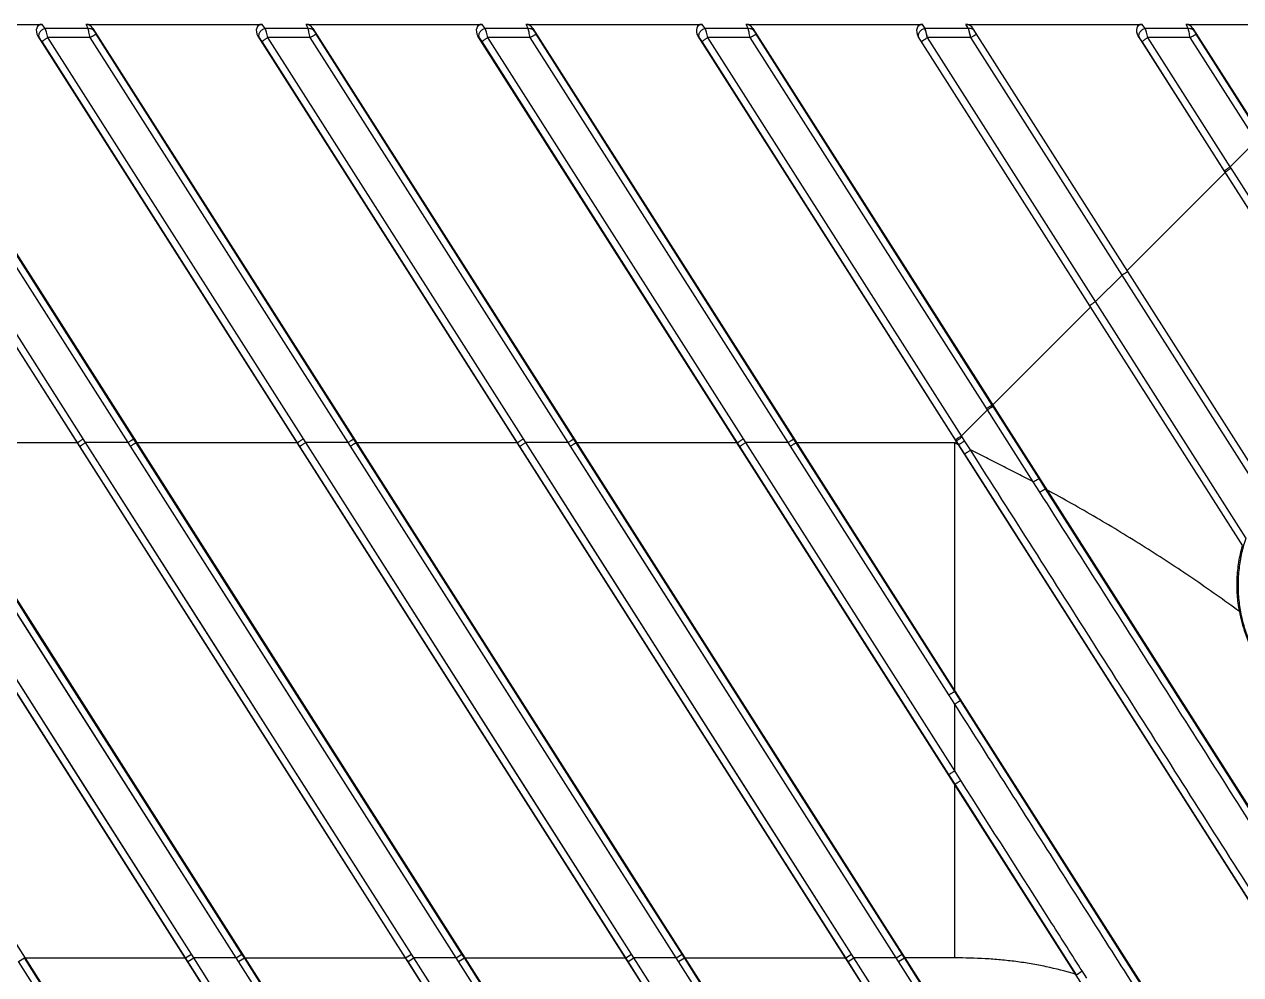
# Model space of a CAD drawing. Header units: millimetres. Extents: x 1409 to 26878, y 589 to 5187.
# Drawn here: x 17710.6 to 17763.7, y 2883.1 to 2924.6 of the extents above; entities that cross this region are included whole.
import ezdxf

# ---------------------------------------------------------------- set-up
doc = ezdxf.new("R2010")
doc.units = ezdxf.units.MM

# ---------------------------------------------------------------- blocks, each defined once
blk = doc.blocks.new('1111')
at = {"color": 7, "linetype": 'Continuous'}
for p, q in [((16482.622, 7050.956), (16602.197, 6863.262)), ((16492.226, 7050.956), (16602.197, 6878.337)), ((16501.54, 7051.134), (16509.215, 7051.134)), ((16501.831, 7050.956), (16602.197, 6893.412)), ((16513.223, 7033.034), (16501.967, 7050.703)), ((16509.355, 7050.959), (16509.215, 7051.134)), ((16511.226, 7050.959), (16509.355, 7050.959)), ((16511.144, 7051.134), (16518.819, 7051.134)), ((16511.226, 7050.959), (16511.144, 7051.134)), ((16511.478, 7050.864), (16511.435, 7050.956)), ((16511.435, 7050.956), (16602.197, 6908.488)), ((16522.827, 7033.034), (16511.571, 7050.703)), ((16518.959, 7050.959), (16518.819, 7051.134)), ((16520.83, 7050.959), (16518.959, 7050.959)), ((16520.748, 7051.134), (16528.423, 7051.134)), ((16520.83, 7050.959), (16520.748, 7051.134)), ((16521.039, 7050.956), (16602.197, 6923.563)), ((16521.082, 7050.864), (16521.039, 7050.956)), ((16532.432, 7033.034), (16521.175, 7050.703)), ((16528.563, 7050.959), (16528.423, 7051.134)), ((16530.434, 7050.959), (16528.563, 7050.959)), ((16530.352, 7051.134), (16538.027, 7051.134)), ((16530.434, 7050.959), (16530.352, 7051.134)), ((16530.643, 7050.956), (16602.197, 6938.638)), ((16530.686, 7050.864), (16530.643, 7050.956)), ((16542.036, 7033.034), (16530.779, 7050.703)), ((16538.167, 7050.959), (16538.027, 7051.134)), ((16540.038, 7050.959), (16538.167, 7050.959)), ((16539.956, 7051.134), (16547.648, 7051.134)), ((16540.038, 7050.959), (16539.956, 7051.134)), ((16540.29, 7050.864), (16540.247, 7050.956)), ((16540.247, 7050.956), (16602.197, 6953.714)), ((16550.696, 7034.516), (16540.383, 7050.703)), ((16547.759, 7050.959), (16547.648, 7051.134)), ((16549.656, 7050.959), (16547.759, 7050.959)), ((16547.862, 7050.557), (16547.759, 7050.959)), ((16547.772, 7050.91), (16547.759, 7050.959)), ((16547.787, 7050.851), (16547.772, 7050.91)), ((16547.822, 7050.715), (16547.804, 7050.785)), ((16547.841, 7050.638), (16547.822, 7050.715)), ((16549.545, 7051.134), (16557.235, 7051.134)), ((16549.656, 7050.959), (16549.545, 7051.134)), ((16549.759, 7050.557), (16549.656, 7050.959)), ((16549.669, 7050.908), (16549.656, 7050.959)), ((16549.685, 7050.847), (16549.669, 7050.908)), ((16549.72, 7050.711), (16549.702, 7050.781)), ((16549.738, 7050.637), (16549.72, 7050.711)), ((16562.793, 7030.64), (16549.862, 7050.939)), ((16557.375, 7050.959), (16557.235, 7051.134)), ((16559.247, 7050.959), (16557.375, 7050.959)), ((16559.164, 7051.134), (16566.856, 7051.134)), ((16559.247, 7050.959), (16559.164, 7051.134)), ((16559.455, 7050.956), (16571.703, 7031.73)), ((16559.498, 7050.864), (16559.455, 7050.956)), ((16562.429, 7046.249), (16559.591, 7050.703)), ((16489.829, 7050.624), (16601.677, 6875.058)), ((16499.433, 7050.624), (16601.677, 6890.134)), ((16510.765, 7032.873), (16499.61, 7050.382)), ((16511.017, 7033.047), (16499.863, 7050.557)), ((16512.972, 7032.888), (16501.716, 7050.557)), ((16509.102, 7050.543), (16509.037, 7050.624)), ((16509.037, 7050.624), (16601.677, 6905.209)), ((16520.369, 7032.873), (16509.214, 7050.382)), ((16511.32, 7050.557), (16509.467, 7050.557)), ((16520.621, 7033.047), (16509.467, 7050.557)), ((16522.576, 7032.888), (16511.32, 7050.557)), ((16518.706, 7050.543), (16518.641, 7050.624)), ((16518.641, 7050.624), (16601.677, 6920.285)), ((16529.973, 7032.873), (16518.818, 7050.382)), ((16520.924, 7050.557), (16519.071, 7050.557)), ((16530.225, 7033.047), (16519.071, 7050.557)), ((16532.18, 7032.888), (16520.924, 7050.557)), ((16528.311, 7050.543), (16528.245, 7050.624)), ((16561.534, 6998.372), (16528.245, 7050.624)), ((16539.577, 7032.873), (16528.422, 7050.382)), ((16530.528, 7050.557), (16528.675, 7050.557)), ((16539.829, 7033.047), (16528.675, 7050.557)), ((16541.784, 7032.888), (16530.528, 7050.557)), ((16537.915, 7050.543), (16537.849, 7050.624)), ((16537.849, 7050.624), (16601.677, 6950.435)), ((16549.095, 7033.007), (16538.026, 7050.382)), ((16540.132, 7050.557), (16538.279, 7050.557)), ((16549.348, 7033.182), (16538.279, 7050.557)), ((16550.48, 7034.314), (16540.132, 7050.557)), ((16561.631, 7028.37), (16547.465, 7050.606)), ((16547.862, 7050.557), (16547.841, 7050.638)), ((16549.759, 7050.557), (16547.862, 7050.557)), ((16555.202, 7039.036), (16547.862, 7050.557)), ((16549.759, 7050.557), (16549.738, 7050.637)), ((16556.36, 7040.194), (16549.759, 7050.557)), ((16557.123, 7050.543), (16557.058, 7050.624)), ((16557.058, 7050.624), (16568.256, 7033.046)), ((16560.864, 7044.684), (16557.235, 7050.382)), ((16559.34, 7050.557), (16557.487, 7050.557)), ((16561.081, 7044.915), (16557.487, 7050.557)), ((16562.213, 7046.047), (16559.34, 7050.557)), ((16562.213, 7046.047), (16561.081, 7044.915)), ((16561.117, 7044.859), (16561.081, 7044.915)), ((16568.703, 7032.953), (16561.117, 7044.859)), ((16560.855, 7044.664), (16556.582, 7040.391)), ((16560.855, 7044.664), (16560.864, 7044.684)), ((16568.292, 7033.024), (16560.864, 7044.684)), ((16556.36, 7040.194), (16555.202, 7039.036)), ((16562.62, 7030.37), (16556.36, 7040.194)), ((16561.77, 7028.727), (16555.202, 7039.036)), ((16554.988, 7038.797), (16550.715, 7034.524)), ((16550.48, 7034.314), (16549.348, 7033.182)), ((16552.487, 7031.163), (16550.48, 7034.314)), ((16550.715, 7034.524), (16550.696, 7034.516)), ((16550.731, 7034.46), (16550.696, 7034.516)), ((16552.737, 7031.311), (16550.731, 7034.46)), ((16549.384, 7033.126), (16549.348, 7033.182)), ((16515.484, 7010.391), (16501.262, 7032.713)), ((16515.736, 7010.551), (16501.515, 7032.888)), ((16517.691, 7010.391), (16503.47, 7032.728)), ((16508.668, 7024.562), (16503.47, 7032.728)), ((16517.943, 7010.551), (16503.721, 7032.874)), ((16508.92, 7024.714), (16503.721, 7032.874)), ((16510.748, 7032.863), (16503.753, 7032.863)), ((16510.748, 7032.863), (16510.765, 7032.873)), ((16510.866, 7032.713), (16510.765, 7032.873)), ((16525.088, 7010.391), (16510.866, 7032.713)), ((16516.039, 7024.593), (16510.866, 7032.713)), ((16511.119, 7032.888), (16511.017, 7033.047)), ((16512.972, 7032.888), (16511.119, 7032.888)), ((16525.34, 7010.551), (16511.119, 7032.888)), ((16516.292, 7024.763), (16511.119, 7032.888)), ((16513.074, 7032.728), (16512.972, 7032.888)), ((16527.295, 7010.391), (16513.074, 7032.728)), ((16518.272, 7024.562), (16513.074, 7032.728)), ((16513.325, 7032.874), (16513.223, 7033.034)), ((16513.357, 7032.863), (16513.325, 7032.874)), ((16527.547, 7010.551), (16513.325, 7032.874)), ((16518.524, 7024.714), (16513.325, 7032.874)), ((16520.353, 7032.863), (16513.357, 7032.863)), ((16520.353, 7032.863), (16520.369, 7032.873)), ((16520.471, 7032.713), (16520.369, 7032.873)), ((16534.692, 7010.391), (16520.471, 7032.713)), ((16523.188, 7028.448), (16520.471, 7032.713)), ((16520.723, 7032.888), (16520.621, 7033.047)), ((16522.576, 7032.888), (16520.723, 7032.888)), ((16534.944, 7010.551), (16520.723, 7032.888)), ((16525.896, 7024.763), (16520.723, 7032.888)), ((16522.678, 7032.728), (16522.576, 7032.888)), ((16536.899, 7010.391), (16522.678, 7032.728)), ((16527.877, 7024.562), (16522.678, 7032.728)), ((16522.929, 7032.874), (16522.827, 7033.034)), ((16522.961, 7032.863), (16522.929, 7032.874)), ((16537.152, 7010.551), (16522.929, 7032.874)), ((16525.66, 7028.589), (16522.929, 7032.874)), ((16529.957, 7032.863), (16522.961, 7032.863)), ((16529.957, 7032.863), (16529.973, 7032.873)), ((16530.075, 7032.713), (16529.973, 7032.873)), ((16544.296, 7010.391), (16530.075, 7032.713)), ((16532.792, 7028.448), (16530.075, 7032.713)), ((16530.327, 7032.888), (16530.225, 7033.047)), ((16532.18, 7032.888), (16530.327, 7032.888)), ((16544.548, 7010.551), (16530.327, 7032.888)), ((16533.044, 7028.62), (16530.327, 7032.888)), ((16532.282, 7032.728), (16532.18, 7032.888)), ((16546.504, 7010.391), (16532.282, 7032.728)), ((16535.012, 7028.439), (16532.282, 7032.728)), ((16532.533, 7032.874), (16532.432, 7033.034)), ((16532.565, 7032.863), (16532.533, 7032.874)), ((16546.756, 7010.551), (16532.533, 7032.874)), ((16535.264, 7028.589), (16532.533, 7032.874)), ((16539.561, 7032.863), (16532.565, 7032.863)), ((16539.561, 7032.863), (16539.577, 7032.873)), ((16539.679, 7032.713), (16539.577, 7032.873)), ((16548.801, 7018.394), (16539.679, 7032.713)), ((16545.517, 7023.55), (16539.679, 7032.713)), ((16539.931, 7032.888), (16539.829, 7033.047)), ((16541.784, 7032.888), (16539.931, 7032.888)), ((16549.054, 7018.56), (16539.931, 7032.888)), ((16541.886, 7032.728), (16541.784, 7032.888)), ((16548.802, 7021.865), (16541.886, 7032.728)), ((16542.137, 7032.874), (16542.036, 7033.034)), ((16542.169, 7032.863), (16542.137, 7032.874)), ((16549.054, 7022.019), (16542.137, 7032.874)), ((16549.054, 7032.863), (16542.169, 7032.863)), ((16549.122, 7032.931), (16549.054, 7032.863)), ((16549.054, 7022.056), (16549.054, 7032.863)), ((16549.131, 7032.951), (16549.095, 7033.007)), ((16549.122, 7032.931), (16549.131, 7032.951)), ((16549.236, 7032.787), (16549.131, 7032.951)), ((16549.213, 7032.787), (16549.236, 7032.787)), ((16549.494, 7032.382), (16549.236, 7032.787)), ((16549.488, 7032.962), (16549.384, 7033.126)), ((16549.746, 7032.557), (16549.488, 7032.962)), ((16551.164, 7029.76), (16549.494, 7032.382)), ((16571.457, 6997.906), (16549.494, 7032.382)), ((16552.774, 7030.713), (16552.487, 7031.163)), ((16553.024, 7030.861), (16552.737, 7031.311)), ((16553.072, 7030.825), (16553.024, 7030.861)), ((16555.636, 7026.761), (16553.024, 7030.861)), ((16573.917, 6998.067), (16553.024, 7030.861)), ((16554.649, 7024.289), (16551.164, 7029.76)), ((16527.931, 7021.004), (16523.188, 7028.448)), ((16530.424, 7021.111), (16525.66, 7028.589)), ((16537.535, 7021.004), (16532.792, 7028.448)), ((16535.5, 7024.763), (16533.044, 7028.62)), ((16539.776, 7020.957), (16535.012, 7028.439)), ((16540.028, 7021.111), (16535.264, 7028.589)), ((16555.867, 7026.398), (16555.636, 7026.761)), ((16556.549, 7025.329), (16555.867, 7026.398)), ((16556.8, 7024.934), (16556.549, 7025.329)), ((16511.186, 7017.698), (16506.688, 7024.763)), ((16513.427, 7017.64), (16508.92, 7024.714)), ((16520.79, 7017.698), (16516.292, 7024.763)), ((16523.031, 7017.64), (16518.524, 7024.714)), ((16530.394, 7017.698), (16525.896, 7024.763)), ((16539.998, 7017.698), (16535.5, 7024.763)), ((16557.351, 7024.07), (16556.8, 7024.934)), ((16510.934, 7017.533), (16506.435, 7024.593)), ((16513.175, 7017.484), (16508.668, 7024.562)), ((16520.538, 7017.533), (16516.039, 7024.593)), ((16522.779, 7017.484), (16518.272, 7024.562)), ((16532.383, 7017.484), (16527.877, 7024.562)), ((16558.571, 7018.133), (16554.649, 7024.289)), ((16557.644, 7023.61), (16557.351, 7024.07)), ((16557.96, 7023.113), (16557.644, 7023.61)), ((16548.801, 7018.394), (16545.517, 7023.55)), ((16558.309, 7022.566), (16557.96, 7023.113)), ((16558.691, 7021.966), (16558.309, 7022.566)), ((16549.054, 7022.056), (16549.054, 7022.019)), ((16549.305, 7021.624), (16549.054, 7022.019)), ((16549.054, 7021.47), (16548.802, 7021.865)), ((16557.927, 7008.092), (16549.305, 7021.624)), ((16549.789, 7020.864), (16549.305, 7021.624)), ((16559.578, 7020.574), (16558.691, 7021.966)), ((16532.367, 7014.04), (16527.931, 7021.004)), ((16534.847, 7014.168), (16530.424, 7021.111)), ((16539.746, 7017.533), (16537.535, 7021.004)), ((16541.987, 7017.484), (16539.776, 7020.957)), ((16542.239, 7017.64), (16540.028, 7021.111)), ((16549.054, 7018.56), (16549.054, 7021.47)), ((16551.572, 7018.066), (16549.789, 7020.864)), ((16560.666, 7018.867), (16559.578, 7020.574)), ((16561.312, 7017.853), (16560.666, 7018.867)), ((16549.071, 7017.97), (16548.801, 7018.394)), ((16549.324, 7018.136), (16549.054, 7018.56)), ((16549.054, 7010.391), (16549.054, 7017.962)), ((16554.367, 7009.658), (16549.071, 7017.97)), ((16550.046, 7016.44), (16549.071, 7017.97)), ((16552.447, 7016.692), (16551.572, 7018.066)), ((16559.752, 7016.281), (16558.571, 7018.133)), ((16562.028, 7016.728), (16561.312, 7017.853)), ((16515.484, 7010.391), (16510.934, 7017.533)), ((16515.736, 7010.551), (16511.186, 7017.698)), ((16517.691, 7010.391), (16513.175, 7017.484)), ((16517.943, 7010.551), (16513.427, 7017.64)), ((16525.088, 7010.391), (16520.538, 7017.533)), ((16525.34, 7010.551), (16520.79, 7017.698)), ((16527.295, 7010.391), (16522.779, 7017.484)), ((16527.547, 7010.551), (16523.031, 7017.64)), ((16534.944, 7010.551), (16530.394, 7017.698)), ((16536.899, 7010.391), (16532.383, 7017.484)), ((16544.296, 7010.391), (16539.746, 7017.533)), ((16544.548, 7010.551), (16539.998, 7017.698)), ((16546.504, 7010.391), (16541.987, 7017.484)), ((16546.756, 7010.551), (16542.239, 7017.64)), ((16550.44, 7015.822), (16550.046, 7016.44)), ((16553.633, 7014.831), (16552.447, 7016.692)), ((16560.476, 7015.143), (16559.752, 7016.281)), ((16551.179, 7014.662), (16550.44, 7015.822)), ((16560.83, 7014.588), (16560.476, 7015.143)), ((16551.548, 7014.083), (16551.179, 7014.662)), ((16554.414, 7013.604), (16553.633, 7014.831)), ((16561.175, 7014.046), (16560.83, 7014.588)), ((16537.152, 7010.551), (16534.847, 7014.168)), ((16552.296, 7012.909), (16551.548, 7014.083)), ((16561.517, 7013.51), (16561.175, 7014.046)), ((16534.692, 7010.391), (16532.367, 7014.04)), ((16556.391, 7010.503), (16554.414, 7013.604)), ((16561.867, 7012.96), (16561.517, 7013.51)), ((16552.625, 7012.393), (16552.296, 7012.909)), ((16552.912, 7011.942), (16552.625, 7012.393)), ((16553.394, 7011.185), (16552.912, 7011.942)), ((16553.784, 7010.574), (16553.394, 7011.185)), ((16508.19, 7010.23), (16508.442, 7010.391)), ((16508.442, 7010.391), (16515.484, 7010.391)), ((16561.538, 6927.046), (16508.442, 7010.391)), ((16515.484, 7010.391), (16515.736, 7010.551)), ((16515.586, 7010.23), (16515.484, 7010.391)), ((16515.586, 7010.23), (16515.838, 7010.391)), ((16515.838, 7010.391), (16515.736, 7010.551)), ((16517.691, 7010.391), (16515.838, 7010.391)), ((16561.538, 6938.657), (16515.838, 7010.391)), ((16517.691, 7010.391), (16517.943, 7010.551)), ((16517.794, 7010.23), (16517.691, 7010.391)), ((16517.794, 7010.23), (16518.046, 7010.391)), ((16518.046, 7010.391), (16517.943, 7010.551)), ((16518.046, 7010.391), (16525.088, 7010.391)), ((16561.538, 6942.121), (16518.046, 7010.391)), ((16525.088, 7010.391), (16525.34, 7010.551)), ((16525.19, 7010.23), (16525.088, 7010.391)), ((16525.19, 7010.23), (16525.443, 7010.391)), ((16525.443, 7010.391), (16525.34, 7010.551)), ((16527.295, 7010.391), (16525.443, 7010.391)), ((16561.538, 6953.732), (16525.443, 7010.391)), ((16527.295, 7010.391), (16527.547, 7010.551)), ((16527.398, 7010.23), (16527.295, 7010.391)), ((16527.398, 7010.23), (16527.65, 7010.391)), ((16527.65, 7010.391), (16527.547, 7010.551)), ((16527.65, 7010.391), (16534.692, 7010.391)), ((16561.538, 6957.197), (16527.65, 7010.391)), ((16534.692, 7010.391), (16534.944, 7010.551)), ((16534.795, 7010.23), (16534.692, 7010.391)), ((16534.795, 7010.23), (16535.047, 7010.391)), ((16535.047, 7010.391), (16534.944, 7010.551)), ((16536.899, 7010.391), (16535.047, 7010.391)), ((16561.538, 6968.807), (16535.047, 7010.391)), ((16536.899, 7010.391), (16537.152, 7010.551)), ((16537.002, 7010.23), (16536.899, 7010.391)), ((16537.002, 7010.23), (16537.254, 7010.391)), ((16537.254, 7010.391), (16537.152, 7010.551)), ((16537.254, 7010.391), (16544.296, 7010.391)), ((16561.538, 6972.272), (16537.254, 7010.391)), ((16544.296, 7010.391), (16544.548, 7010.551)), ((16544.399, 7010.23), (16544.296, 7010.391)), ((16544.399, 7010.23), (16544.651, 7010.391)), ((16544.651, 7010.391), (16544.548, 7010.551)), ((16546.504, 7010.391), (16544.651, 7010.391)), ((16561.538, 6983.883), (16544.651, 7010.391)), ((16546.504, 7010.391), (16546.756, 7010.551)), ((16546.606, 7010.23), (16546.504, 7010.391)), ((16546.606, 7010.23), (16546.858, 7010.391)), ((16546.858, 7010.391), (16546.756, 7010.551)), ((16549.054, 7010.391), (16546.858, 7010.391)), ((16561.538, 6987.347), (16546.858, 7010.391)), ((16554.24, 7009.858), (16553.784, 7010.574)), ((16556.752, 7009.935), (16556.391, 7010.503)), ((16561.286, 6926.885), (16508.19, 7010.23)), ((16561.286, 6938.496), (16515.586, 7010.23)), ((16561.286, 6941.961), (16517.794, 7010.23)), ((16561.286, 6953.571), (16525.19, 7010.23)), ((16561.286, 6957.036), (16527.398, 7010.23)), ((16561.286, 6968.647), (16534.795, 7010.23)), ((16561.286, 6972.112), (16537.002, 7010.23)), ((16561.286, 6983.722), (16544.399, 7010.23)), ((16561.286, 6987.187), (16546.606, 7010.23)), ((16554.367, 7009.658), (16554.24, 7009.858)), ((16554.367, 7009.658), (16554.619, 7009.819)), ((16554.82, 7009.504), (16554.619, 7009.819)), ((16557.041, 7009.482), (16556.752, 7009.935)), ((16554.338, 7009.668), (16554.367, 7009.658))]:
    blk.add_line(p, q, dxfattribs=at)
blk.add_arc((16520.435, 6972.076), 67.187, 64.63891, 64.78891, dxfattribs=at)
for centre, major_axis, ratio, start_param, end_param in [((16509.299, 7050.773), (-0.234, 0.314), 0.765335, -0.518828, 1.474543), ((16511.193, 7050.773), (-0.149, 0.341), 0.805684, -1.379657, -0.33903), ((16518.903, 7050.773), (-0.234, 0.314), 0.765335, -0.518828, 1.474543), ((16520.797, 7050.773), (-0.149, 0.341), 0.805684, -1.379657, -0.33903), ((16528.507, 7050.773), (-0.234, 0.314), 0.765335, -0.518828, 1.474543), ((16530.401, 7050.773), (-0.149, 0.341), 0.805684, -1.379657, -0.33903), ((16538.111, 7050.773), (-0.234, 0.314), 0.765335, -0.518828, 1.474543), ((16540.005, 7050.773), (-0.149, 0.341), 0.805684, -1.379657, -0.33903), ((16547.715, 7050.773), (-0.194, 0.328), 0.787311, -0.43637, 1.612024), ((16549.612, 7050.773), (-0.194, 0.328), 0.787311, -1.529569, -0.43637), ((16557.319, 7050.773), (-0.234, 0.314), 0.765335, -0.518828, 1.474543), ((16559.214, 7050.773), (-0.149, 0.341), 0.805684, -1.379657, -0.33903)]:
    blk.add_ellipse(centre, major_axis=major_axis, ratio=ratio, start_param=start_param, end_param=end_param, dxfattribs=at)
for points, knots in [([(16509.102, 7050.543), (16509.093, 7050.561), (16509.079, 7050.6), (16509.076, 7050.664), (16509.09, 7050.73), (16509.121, 7050.794), (16509.165, 7050.852), (16509.221, 7050.901), (16509.285, 7050.939), (16509.332, 7050.954), (16509.355, 7050.959)], [0, 0, 0, 0, 0.108446, 0.222206, 0.342834, 0.470077, 0.602232, 0.736634, 0.870191, 1, 1, 1, 1]), ([(16509.467, 7050.557), (16509.457, 7050.596), (16509.437, 7050.673), (16509.407, 7050.782), (16509.38, 7050.877), (16509.363, 7050.934), (16509.355, 7050.959)], [0, 0, 0, 0, 0.294855, 0.570015, 0.8099, 1, 1, 1, 1]), ([(16511.226, 7050.959), (16511.251, 7050.962), (16511.3, 7050.963), (16511.371, 7050.947), (16511.432, 7050.914), (16511.465, 7050.882), (16511.478, 7050.864)], [0, 0, 0, 0, 0.266688, 0.522215, 0.765823, 1, 1, 1, 1]), ([(16511.32, 7050.557), (16511.31, 7050.596), (16511.29, 7050.673), (16511.264, 7050.781), (16511.246, 7050.864), (16511.233, 7050.922), (16511.228, 7050.948), (16511.226, 7050.959)], [0, 0, 0, 0, 0.296022, 0.572054, 0.811812, 0.913254, 1, 1, 1, 1]), ([(16511.32, 7050.557), (16511.335, 7050.566), (16511.365, 7050.585), (16511.409, 7050.612), (16511.45, 7050.637), (16511.481, 7050.656), (16511.504, 7050.669), (16511.519, 7050.677), (16511.532, 7050.685), (16511.544, 7050.691), (16511.553, 7050.696), (16511.561, 7050.699), (16511.566, 7050.702), (16511.569, 7050.703), (16511.571, 7050.703), (16511.571, 7050.703)], [0, 0, 0, 0, 0.185904, 0.364799, 0.530709, 0.67822, 0.743524, 0.802455, 0.854544, 0.899355, 0.936537, 0.96581, 0.98697, 0.994492, 1, 1, 1, 1]), ([(16511.571, 7050.703), (16511.561, 7050.718), (16511.543, 7050.748), (16511.517, 7050.791), (16511.498, 7050.824), (16511.485, 7050.848), (16511.48, 7050.859), (16511.478, 7050.864)], [0, 0, 0, 0, 0.288365, 0.562002, 0.805684, 0.910388, 1, 1, 1, 1]), ([(16518.706, 7050.543), (16518.697, 7050.561), (16518.683, 7050.6), (16518.68, 7050.664), (16518.694, 7050.73), (16518.725, 7050.794), (16518.769, 7050.852), (16518.825, 7050.901), (16518.889, 7050.939), (16518.936, 7050.954), (16518.959, 7050.959)], [0, 0, 0, 0, 0.108446, 0.222206, 0.342834, 0.470077, 0.602232, 0.736634, 0.870191, 1, 1, 1, 1]), ([(16519.071, 7050.557), (16519.061, 7050.596), (16519.041, 7050.673), (16519.011, 7050.782), (16518.985, 7050.877), (16518.967, 7050.934), (16518.959, 7050.959)], [0, 0, 0, 0, 0.294855, 0.570015, 0.8099, 1, 1, 1, 1]), ([(16520.83, 7050.959), (16520.855, 7050.962), (16520.904, 7050.963), (16520.975, 7050.947), (16521.037, 7050.914), (16521.069, 7050.882), (16521.082, 7050.864)], [0, 0, 0, 0, 0.266688, 0.522215, 0.765823, 1, 1, 1, 1]), ([(16520.924, 7050.557), (16520.914, 7050.596), (16520.895, 7050.673), (16520.868, 7050.781), (16520.85, 7050.864), (16520.837, 7050.922), (16520.832, 7050.948), (16520.83, 7050.959)], [0, 0, 0, 0, 0.296022, 0.572054, 0.811812, 0.913254, 1, 1, 1, 1]), ([(16520.924, 7050.557), (16520.939, 7050.566), (16520.969, 7050.585), (16521.013, 7050.612), (16521.054, 7050.637), (16521.085, 7050.656), (16521.108, 7050.669), (16521.123, 7050.677), (16521.136, 7050.685), (16521.148, 7050.691), (16521.157, 7050.696), (16521.165, 7050.699), (16521.17, 7050.702), (16521.173, 7050.703), (16521.175, 7050.703), (16521.175, 7050.703)], [0, 0, 0, 0, 0.185904, 0.364799, 0.530709, 0.67822, 0.743524, 0.802455, 0.854544, 0.899355, 0.936537, 0.96581, 0.98697, 0.994492, 1, 1, 1, 1]), ([(16521.175, 7050.703), (16521.166, 7050.718), (16521.147, 7050.748), (16521.121, 7050.791), (16521.102, 7050.824), (16521.089, 7050.848), (16521.084, 7050.859), (16521.082, 7050.864)], [0, 0, 0, 0, 0.288365, 0.562002, 0.805684, 0.910388, 1, 1, 1, 1]), ([(16528.311, 7050.543), (16528.301, 7050.561), (16528.287, 7050.6), (16528.284, 7050.664), (16528.299, 7050.73), (16528.329, 7050.794), (16528.373, 7050.852), (16528.429, 7050.901), (16528.493, 7050.939), (16528.54, 7050.954), (16528.563, 7050.959)], [0, 0, 0, 0, 0.108446, 0.222206, 0.342834, 0.470077, 0.602232, 0.736634, 0.870191, 1, 1, 1, 1]), ([(16528.675, 7050.557), (16528.665, 7050.596), (16528.645, 7050.673), (16528.615, 7050.782), (16528.589, 7050.877), (16528.571, 7050.934), (16528.563, 7050.959)], [0, 0, 0, 0, 0.294855, 0.570015, 0.8099, 1, 1, 1, 1]), ([(16530.434, 7050.959), (16530.459, 7050.962), (16530.509, 7050.963), (16530.579, 7050.947), (16530.641, 7050.914), (16530.673, 7050.882), (16530.686, 7050.864)], [0, 0, 0, 0, 0.266688, 0.522215, 0.765823, 1, 1, 1, 1]), ([(16530.528, 7050.557), (16530.518, 7050.596), (16530.499, 7050.673), (16530.473, 7050.781), (16530.454, 7050.864), (16530.442, 7050.922), (16530.437, 7050.948), (16530.434, 7050.959)], [0, 0, 0, 0, 0.296022, 0.572054, 0.811812, 0.913254, 1, 1, 1, 1]), ([(16530.528, 7050.557), (16530.543, 7050.566), (16530.573, 7050.585), (16530.617, 7050.612), (16530.658, 7050.637), (16530.689, 7050.656), (16530.712, 7050.669), (16530.727, 7050.677), (16530.74, 7050.685), (16530.752, 7050.691), (16530.761, 7050.696), (16530.769, 7050.699), (16530.774, 7050.702), (16530.777, 7050.703), (16530.779, 7050.703), (16530.779, 7050.703)], [0, 0, 0, 0, 0.185904, 0.364799, 0.530709, 0.67822, 0.743524, 0.802455, 0.854544, 0.899355, 0.936537, 0.96581, 0.98697, 0.994492, 1, 1, 1, 1]), ([(16530.779, 7050.703), (16530.77, 7050.718), (16530.751, 7050.748), (16530.725, 7050.791), (16530.706, 7050.824), (16530.694, 7050.848), (16530.688, 7050.859), (16530.686, 7050.864)], [0, 0, 0, 0, 0.288365, 0.562002, 0.805684, 0.910388, 1, 1, 1, 1]), ([(16537.915, 7050.543), (16537.905, 7050.561), (16537.891, 7050.6), (16537.888, 7050.664), (16537.903, 7050.73), (16537.933, 7050.794), (16537.977, 7050.852), (16538.033, 7050.901), (16538.097, 7050.939), (16538.144, 7050.954), (16538.167, 7050.959)], [0, 0, 0, 0, 0.108446, 0.222206, 0.342834, 0.470077, 0.602232, 0.736634, 0.870191, 1, 1, 1, 1]), ([(16538.279, 7050.557), (16538.269, 7050.596), (16538.249, 7050.673), (16538.219, 7050.782), (16538.193, 7050.877), (16538.175, 7050.934), (16538.167, 7050.959)], [0, 0, 0, 0, 0.294855, 0.570015, 0.8099, 1, 1, 1, 1]), ([(16540.038, 7050.959), (16540.063, 7050.962), (16540.113, 7050.963), (16540.183, 7050.947), (16540.245, 7050.914), (16540.277, 7050.882), (16540.29, 7050.864)], [0, 0, 0, 0, 0.266688, 0.522215, 0.765823, 1, 1, 1, 1]), ([(16540.132, 7050.557), (16540.122, 7050.596), (16540.103, 7050.673), (16540.077, 7050.781), (16540.058, 7050.864), (16540.046, 7050.922), (16540.041, 7050.948), (16540.038, 7050.959)], [0, 0, 0, 0, 0.296022, 0.572054, 0.811812, 0.913254, 1, 1, 1, 1]), ([(16540.132, 7050.557), (16540.147, 7050.566), (16540.177, 7050.585), (16540.221, 7050.612), (16540.262, 7050.637), (16540.293, 7050.656), (16540.316, 7050.669), (16540.331, 7050.677), (16540.344, 7050.685), (16540.356, 7050.691), (16540.366, 7050.696), (16540.373, 7050.699), (16540.378, 7050.702), (16540.382, 7050.703), (16540.383, 7050.703), (16540.383, 7050.703)], [0, 0, 0, 0, 0.185904, 0.364799, 0.530709, 0.67822, 0.743524, 0.802455, 0.854544, 0.899355, 0.936537, 0.96581, 0.98697, 0.994492, 1, 1, 1, 1]), ([(16540.383, 7050.703), (16540.374, 7050.718), (16540.355, 7050.748), (16540.329, 7050.791), (16540.31, 7050.824), (16540.298, 7050.848), (16540.292, 7050.859), (16540.29, 7050.864)], [0, 0, 0, 0, 0.288365, 0.562002, 0.805684, 0.910388, 1, 1, 1, 1]), ([(16547.506, 7050.541), (16547.495, 7050.559), (16547.478, 7050.599), (16547.471, 7050.664), (16547.484, 7050.732), (16547.514, 7050.797), (16547.56, 7050.856), (16547.618, 7050.905), (16547.686, 7050.941), (16547.735, 7050.955), (16547.759, 7050.959)], [0, 0, 0, 0, 0.109987, 0.223394, 0.342558, 0.468111, 0.599081, 0.733294, 0.867897, 1, 1, 1, 1]), ([(16549.656, 7050.959), (16549.682, 7050.964), (16549.732, 7050.966), (16549.793, 7050.953), (16549.836, 7050.933), (16549.865, 7050.914), (16549.89, 7050.891), (16549.903, 7050.873), (16549.909, 7050.864)], [0, 0, 0, 0, 0.269082, 0.523865, 0.646361, 0.765982, 0.883591, 1, 1, 1, 1]), ([(16549.759, 7050.557), (16549.775, 7050.567), (16549.807, 7050.587), (16549.853, 7050.615), (16549.89, 7050.637), (16549.917, 7050.654), (16549.935, 7050.664), (16549.952, 7050.674), (16549.966, 7050.682), (16549.979, 7050.689), (16549.99, 7050.695), (16549.999, 7050.699), (16550.005, 7050.702), (16550.009, 7050.703), (16550.011, 7050.703), (16550.012, 7050.703), (16550.012, 7050.703)], [0, 0, 0, 0, 0.19579, 0.383349, 0.555642, 0.634072, 0.706353, 0.771833, 0.829892, 0.880017, 0.92174, 0.954701, 0.978644, 0.993469, 0.997603, 1, 1, 1, 1]), ([(16557.123, 7050.543), (16557.113, 7050.561), (16557.099, 7050.6), (16557.097, 7050.664), (16557.111, 7050.73), (16557.141, 7050.794), (16557.186, 7050.852), (16557.242, 7050.901), (16557.305, 7050.939), (16557.352, 7050.954), (16557.375, 7050.959)], [0, 0, 0, 0, 0.108446, 0.222206, 0.342834, 0.470077, 0.602232, 0.736634, 0.870191, 1, 1, 1, 1]), ([(16557.487, 7050.557), (16557.477, 7050.596), (16557.457, 7050.673), (16557.428, 7050.782), (16557.401, 7050.877), (16557.384, 7050.934), (16557.375, 7050.959)], [0, 0, 0, 0, 0.294855, 0.570015, 0.8099, 1, 1, 1, 1]), ([(16559.247, 7050.959), (16559.271, 7050.962), (16559.321, 7050.963), (16559.391, 7050.947), (16559.453, 7050.914), (16559.485, 7050.882), (16559.498, 7050.864)], [0, 0, 0, 0, 0.266688, 0.522215, 0.765823, 1, 1, 1, 1]), ([(16559.34, 7050.557), (16559.33, 7050.596), (16559.311, 7050.673), (16559.285, 7050.781), (16559.266, 7050.864), (16559.254, 7050.922), (16559.249, 7050.948), (16559.247, 7050.959)], [0, 0, 0, 0, 0.296022, 0.572054, 0.811812, 0.913254, 1, 1, 1, 1]), ([(16559.34, 7050.557), (16559.355, 7050.566), (16559.385, 7050.585), (16559.429, 7050.612), (16559.47, 7050.637), (16559.502, 7050.656), (16559.524, 7050.669), (16559.539, 7050.677), (16559.553, 7050.685), (16559.564, 7050.691), (16559.574, 7050.696), (16559.581, 7050.699), (16559.587, 7050.702), (16559.59, 7050.703), (16559.591, 7050.703), (16559.591, 7050.703)], [0, 0, 0, 0, 0.185904, 0.364799, 0.530709, 0.67822, 0.743524, 0.802455, 0.854544, 0.899355, 0.936537, 0.96581, 0.98697, 0.994492, 1, 1, 1, 1]), ([(16559.591, 7050.703), (16559.582, 7050.718), (16559.563, 7050.748), (16559.538, 7050.791), (16559.519, 7050.824), (16559.506, 7050.848), (16559.5, 7050.859), (16559.498, 7050.864)], [0, 0, 0, 0, 0.288365, 0.562002, 0.805684, 0.910388, 1, 1, 1, 1]), ([(16509.214, 7050.382), (16509.204, 7050.398), (16509.184, 7050.428), (16509.155, 7050.471), (16509.128, 7050.509), (16509.111, 7050.533), (16509.102, 7050.543)], [0, 0, 0, 0, 0.283805, 0.553751, 0.79746, 1, 1, 1, 1]), ([(16509.214, 7050.382), (16509.214, 7050.382), (16509.215, 7050.383), (16509.218, 7050.386), (16509.222, 7050.39), (16509.229, 7050.396), (16509.238, 7050.403), (16509.249, 7050.411), (16509.262, 7050.421), (16509.277, 7050.431), (16509.3, 7050.447), (16509.332, 7050.469), (16509.374, 7050.497), (16509.42, 7050.526), (16509.451, 7050.546), (16509.467, 7050.557)], [0, 0, 0, 0, 0.005447, 0.012949, 0.034183, 0.063671, 0.101187, 0.146426, 0.199004, 0.258449, 0.324251, 0.472521, 0.638548, 0.816504, 1, 1, 1, 1]), ([(16518.818, 7050.382), (16518.808, 7050.398), (16518.789, 7050.428), (16518.759, 7050.471), (16518.732, 7050.509), (16518.715, 7050.533), (16518.706, 7050.543)], [0, 0, 0, 0, 0.283805, 0.553751, 0.79746, 1, 1, 1, 1]), ([(16518.818, 7050.382), (16518.819, 7050.382), (16518.819, 7050.383), (16518.822, 7050.386), (16518.826, 7050.39), (16518.833, 7050.396), (16518.842, 7050.403), (16518.853, 7050.411), (16518.866, 7050.421), (16518.881, 7050.431), (16518.904, 7050.447), (16518.937, 7050.469), (16518.979, 7050.497), (16519.024, 7050.526), (16519.055, 7050.546), (16519.071, 7050.557)], [0, 0, 0, 0, 0.005447, 0.012949, 0.034183, 0.063671, 0.101187, 0.146426, 0.199004, 0.258449, 0.324251, 0.472521, 0.638548, 0.816504, 1, 1, 1, 1]), ([(16528.422, 7050.382), (16528.412, 7050.398), (16528.393, 7050.428), (16528.363, 7050.471), (16528.336, 7050.509), (16528.319, 7050.533), (16528.311, 7050.543)], [0, 0, 0, 0, 0.283805, 0.553751, 0.79746, 1, 1, 1, 1]), ([(16528.422, 7050.382), (16528.423, 7050.382), (16528.423, 7050.383), (16528.426, 7050.386), (16528.43, 7050.39), (16528.437, 7050.396), (16528.446, 7050.403), (16528.457, 7050.411), (16528.471, 7050.421), (16528.485, 7050.431), (16528.508, 7050.447), (16528.541, 7050.469), (16528.583, 7050.497), (16528.628, 7050.526), (16528.659, 7050.546), (16528.675, 7050.557)], [0, 0, 0, 0, 0.005447, 0.012949, 0.034183, 0.063671, 0.101187, 0.146426, 0.199004, 0.258449, 0.324251, 0.472521, 0.638548, 0.816504, 1, 1, 1, 1]), ([(16538.026, 7050.382), (16538.016, 7050.398), (16537.997, 7050.428), (16537.968, 7050.471), (16537.94, 7050.509), (16537.923, 7050.533), (16537.915, 7050.543)], [0, 0, 0, 0, 0.283805, 0.553751, 0.79746, 1, 1, 1, 1]), ([(16538.026, 7050.382), (16538.027, 7050.382), (16538.028, 7050.383), (16538.03, 7050.386), (16538.034, 7050.39), (16538.041, 7050.396), (16538.05, 7050.403), (16538.062, 7050.411), (16538.075, 7050.421), (16538.089, 7050.431), (16538.112, 7050.447), (16538.145, 7050.469), (16538.187, 7050.497), (16538.232, 7050.526), (16538.263, 7050.546), (16538.279, 7050.557)], [0, 0, 0, 0, 0.005447, 0.012949, 0.034183, 0.063671, 0.101187, 0.146426, 0.199004, 0.258449, 0.324251, 0.472521, 0.638548, 0.816504, 1, 1, 1, 1]), ([(16547.609, 7050.38), (16547.609, 7050.381), (16547.609, 7050.381), (16547.61, 7050.383), (16547.613, 7050.386), (16547.619, 7050.391), (16547.627, 7050.398), (16547.637, 7050.406), (16547.65, 7050.415), (16547.664, 7050.425), (16547.681, 7050.437), (16547.7, 7050.45), (16547.727, 7050.469), (16547.765, 7050.494), (16547.812, 7050.525), (16547.845, 7050.546), (16547.862, 7050.557)], [0, 0, 0, 0, 0.002371, 0.006532, 0.021536, 0.045796, 0.079187, 0.121425, 0.172116, 0.230754, 0.29678, 0.369527, 0.448291, 0.620626, 0.807025, 1, 1, 1, 1]), ([(16557.235, 7050.382), (16557.225, 7050.398), (16557.205, 7050.428), (16557.176, 7050.471), (16557.149, 7050.509), (16557.131, 7050.533), (16557.123, 7050.543)], [0, 0, 0, 0, 0.283805, 0.553751, 0.79746, 1, 1, 1, 1]), ([(16557.235, 7050.382), (16557.235, 7050.382), (16557.236, 7050.383), (16557.238, 7050.386), (16557.243, 7050.39), (16557.25, 7050.396), (16557.259, 7050.403), (16557.27, 7050.411), (16557.283, 7050.421), (16557.298, 7050.431), (16557.321, 7050.447), (16557.353, 7050.469), (16557.395, 7050.497), (16557.44, 7050.526), (16557.471, 7050.546), (16557.487, 7050.557)], [0, 0, 0, 0, 0.005447, 0.012949, 0.034183, 0.063671, 0.101187, 0.146426, 0.199004, 0.258449, 0.324251, 0.472521, 0.638548, 0.816504, 1, 1, 1, 1]), ([(16560.829, 7044.74), (16560.829, 7044.741), (16560.83, 7044.742), (16560.832, 7044.745), (16560.837, 7044.749), (16560.843, 7044.754), (16560.853, 7044.761), (16560.864, 7044.77), (16560.877, 7044.779), (16560.892, 7044.79), (16560.915, 7044.806), (16560.947, 7044.828), (16560.989, 7044.855), (16561.034, 7044.885), (16561.065, 7044.905), (16561.081, 7044.915)], [0, 0, 0, 0, 0.005447, 0.012949, 0.034183, 0.063671, 0.101187, 0.146426, 0.199004, 0.258449, 0.324251, 0.472521, 0.638548, 0.816504, 1, 1, 1, 1]), ([(16560.864, 7044.684), (16560.865, 7044.685), (16560.865, 7044.686), (16560.868, 7044.688), (16560.872, 7044.692), (16560.879, 7044.698), (16560.888, 7044.705), (16560.9, 7044.713), (16560.913, 7044.723), (16560.927, 7044.733), (16560.95, 7044.749), (16560.983, 7044.771), (16561.025, 7044.799), (16561.07, 7044.829), (16561.101, 7044.849), (16561.117, 7044.859)], [0, 0, 0, 0, 0.005446, 0.012947, 0.034179, 0.063666, 0.101182, 0.146421, 0.199, 0.258445, 0.324247, 0.472518, 0.638546, 0.816503, 1, 1, 1, 1]), ([(16556.36, 7040.194), (16556.377, 7040.205), (16556.408, 7040.225), (16556.454, 7040.253), (16556.491, 7040.275), (16556.518, 7040.291), (16556.536, 7040.302), (16556.553, 7040.311), (16556.568, 7040.32), (16556.581, 7040.327), (16556.591, 7040.332), (16556.6, 7040.337), (16556.607, 7040.339), (16556.611, 7040.341), (16556.613, 7040.341), (16556.613, 7040.341), (16556.613, 7040.341)], [0, 0, 0, 0, 0.19579, 0.383349, 0.555642, 0.634073, 0.706353, 0.771833, 0.829892, 0.880017, 0.92174, 0.954701, 0.978644, 0.993469, 0.997603, 1, 1, 1, 1]), ([(16554.949, 7038.859), (16554.948, 7038.86), (16554.949, 7038.86), (16554.95, 7038.862), (16554.953, 7038.865), (16554.958, 7038.87), (16554.967, 7038.877), (16554.977, 7038.885), (16554.989, 7038.894), (16555.004, 7038.904), (16555.021, 7038.916), (16555.039, 7038.929), (16555.067, 7038.948), (16555.104, 7038.973), (16555.152, 7039.004), (16555.185, 7039.025), (16555.202, 7039.036)], [0, 0, 0, 0, 0.002371, 0.006532, 0.021536, 0.045796, 0.079187, 0.121425, 0.172116, 0.230754, 0.29678, 0.369527, 0.44829, 0.620626, 0.807025, 1, 1, 1, 1]), ([(16550.444, 7034.37), (16550.459, 7034.379), (16550.489, 7034.398), (16550.533, 7034.425), (16550.574, 7034.45), (16550.606, 7034.469), (16550.628, 7034.482), (16550.643, 7034.491), (16550.657, 7034.498), (16550.668, 7034.504), (16550.678, 7034.509), (16550.685, 7034.513), (16550.691, 7034.515), (16550.694, 7034.516), (16550.695, 7034.516), (16550.696, 7034.516)], [0, 0, 0, 0, 0.185904, 0.364799, 0.530709, 0.67822, 0.743524, 0.802455, 0.854544, 0.899355, 0.936537, 0.96581, 0.98697, 0.994492, 1, 1, 1, 1]), ([(16550.48, 7034.314), (16550.495, 7034.323), (16550.525, 7034.342), (16550.569, 7034.369), (16550.61, 7034.394), (16550.641, 7034.413), (16550.664, 7034.426), (16550.679, 7034.435), (16550.692, 7034.442), (16550.704, 7034.448), (16550.713, 7034.453), (16550.721, 7034.457), (16550.726, 7034.459), (16550.729, 7034.46), (16550.731, 7034.46), (16550.731, 7034.46)], [0, 0, 0, 0, 0.185904, 0.364799, 0.530709, 0.678219, 0.743524, 0.802455, 0.854544, 0.899355, 0.936537, 0.96581, 0.98697, 0.994492, 1, 1, 1, 1]), ([(16549.095, 7033.007), (16549.096, 7033.008), (16549.096, 7033.009), (16549.099, 7033.011), (16549.103, 7033.015), (16549.11, 7033.021), (16549.119, 7033.028), (16549.13, 7033.036), (16549.143, 7033.046), (16549.158, 7033.056), (16549.181, 7033.072), (16549.214, 7033.094), (16549.256, 7033.122), (16549.301, 7033.152), (16549.332, 7033.172), (16549.348, 7033.182)], [0, 0, 0, 0, 0.005447, 0.012949, 0.034183, 0.063671, 0.101187, 0.146426, 0.199004, 0.258449, 0.324251, 0.472521, 0.638548, 0.816504, 1, 1, 1, 1]), ([(16510.765, 7032.873), (16510.765, 7032.873), (16510.766, 7032.874), (16510.768, 7032.877), (16510.773, 7032.881), (16510.78, 7032.887), (16510.789, 7032.894), (16510.8, 7032.902), (16510.813, 7032.911), (16510.828, 7032.922), (16510.851, 7032.938), (16510.883, 7032.96), (16510.925, 7032.988), (16510.97, 7033.017), (16511.001, 7033.037), (16511.017, 7033.047)], [0, 0, 0, 0, 0.005447, 0.012949, 0.034183, 0.063671, 0.101187, 0.146426, 0.199004, 0.258449, 0.324251, 0.472521, 0.638548, 0.816504, 1, 1, 1, 1]), ([(16510.866, 7032.713), (16510.867, 7032.713), (16510.868, 7032.714), (16510.87, 7032.717), (16510.874, 7032.721), (16510.881, 7032.727), (16510.89, 7032.734), (16510.902, 7032.742), (16510.915, 7032.752), (16510.93, 7032.762), (16510.953, 7032.778), (16510.985, 7032.8), (16511.027, 7032.828), (16511.072, 7032.857), (16511.103, 7032.877), (16511.119, 7032.888)], [0, 0, 0, 0, 0.005447, 0.012949, 0.034183, 0.063671, 0.101187, 0.146426, 0.199004, 0.258449, 0.324251, 0.472521, 0.638548, 0.816504, 1, 1, 1, 1]), ([(16512.972, 7032.888), (16512.987, 7032.897), (16513.017, 7032.916), (16513.061, 7032.943), (16513.102, 7032.968), (16513.133, 7032.987), (16513.156, 7033), (16513.171, 7033.009), (16513.184, 7033.016), (16513.196, 7033.022), (16513.206, 7033.027), (16513.213, 7033.031), (16513.218, 7033.033), (16513.222, 7033.034), (16513.223, 7033.034), (16513.223, 7033.034)], [0, 0, 0, 0, 0.185904, 0.364799, 0.530709, 0.67822, 0.743524, 0.802455, 0.854544, 0.899355, 0.936537, 0.96581, 0.98697, 0.994492, 1, 1, 1, 1]), ([(16513.074, 7032.728), (16513.089, 7032.737), (16513.119, 7032.756), (16513.163, 7032.783), (16513.204, 7032.808), (16513.235, 7032.827), (16513.258, 7032.84), (16513.273, 7032.849), (16513.286, 7032.856), (16513.298, 7032.862), (16513.307, 7032.867), (16513.315, 7032.871), (16513.32, 7032.873), (16513.323, 7032.874), (16513.325, 7032.874), (16513.325, 7032.874)], [0, 0, 0, 0, 0.185901, 0.364797, 0.530712, 0.678228, 0.743535, 0.802468, 0.854558, 0.899371, 0.936552, 0.965823, 0.986978, 0.994497, 1, 1, 1, 1]), ([(16520.369, 7032.873), (16520.369, 7032.873), (16520.37, 7032.874), (16520.372, 7032.877), (16520.377, 7032.881), (16520.384, 7032.887), (16520.393, 7032.894), (16520.404, 7032.902), (16520.417, 7032.911), (16520.432, 7032.922), (16520.455, 7032.938), (16520.487, 7032.96), (16520.529, 7032.988), (16520.574, 7033.017), (16520.605, 7033.037), (16520.621, 7033.047)], [0, 0, 0, 0, 0.005447, 0.012949, 0.034183, 0.063671, 0.101187, 0.146426, 0.199004, 0.258449, 0.324251, 0.472521, 0.638548, 0.816504, 1, 1, 1, 1]), ([(16520.471, 7032.713), (16520.471, 7032.713), (16520.472, 7032.714), (16520.474, 7032.717), (16520.478, 7032.721), (16520.485, 7032.727), (16520.495, 7032.734), (16520.506, 7032.742), (16520.519, 7032.752), (16520.534, 7032.762), (16520.557, 7032.778), (16520.589, 7032.8), (16520.631, 7032.828), (16520.676, 7032.857), (16520.707, 7032.877), (16520.723, 7032.888)], [0, 0, 0, 0, 0.005447, 0.012949, 0.034183, 0.063671, 0.101187, 0.146426, 0.199004, 0.258449, 0.324251, 0.472521, 0.638548, 0.816504, 1, 1, 1, 1]), ([(16522.576, 7032.888), (16522.591, 7032.897), (16522.621, 7032.916), (16522.665, 7032.943), (16522.706, 7032.968), (16522.738, 7032.987), (16522.76, 7033), (16522.775, 7033.009), (16522.789, 7033.016), (16522.8, 7033.022), (16522.81, 7033.027), (16522.817, 7033.031), (16522.823, 7033.033), (16522.826, 7033.034), (16522.827, 7033.034), (16522.827, 7033.034)], [0, 0, 0, 0, 0.185904, 0.364799, 0.530709, 0.67822, 0.743524, 0.802455, 0.854544, 0.899355, 0.936537, 0.96581, 0.98697, 0.994492, 1, 1, 1, 1]), ([(16522.678, 7032.728), (16522.693, 7032.737), (16522.723, 7032.756), (16522.767, 7032.783), (16522.808, 7032.808), (16522.839, 7032.827), (16522.862, 7032.84), (16522.877, 7032.849), (16522.89, 7032.856), (16522.902, 7032.862), (16522.911, 7032.867), (16522.919, 7032.871), (16522.924, 7032.873), (16522.927, 7032.874), (16522.929, 7032.874), (16522.929, 7032.874)], [0, 0, 0, 0, 0.185901, 0.364797, 0.530712, 0.678228, 0.743535, 0.802468, 0.854558, 0.899371, 0.936552, 0.965823, 0.986978, 0.994497, 1, 1, 1, 1]), ([(16529.973, 7032.873), (16529.973, 7032.873), (16529.974, 7032.874), (16529.976, 7032.877), (16529.981, 7032.881), (16529.988, 7032.887), (16529.997, 7032.894), (16530.008, 7032.902), (16530.021, 7032.911), (16530.036, 7032.922), (16530.059, 7032.938), (16530.091, 7032.96), (16530.133, 7032.988), (16530.178, 7033.017), (16530.21, 7033.037), (16530.225, 7033.047)], [0, 0, 0, 0, 0.005447, 0.012949, 0.034183, 0.063671, 0.101187, 0.146426, 0.199004, 0.258449, 0.324251, 0.472521, 0.638548, 0.816504, 1, 1, 1, 1]), ([(16530.075, 7032.713), (16530.075, 7032.713), (16530.076, 7032.714), (16530.078, 7032.717), (16530.083, 7032.721), (16530.09, 7032.727), (16530.099, 7032.734), (16530.11, 7032.742), (16530.123, 7032.752), (16530.138, 7032.762), (16530.161, 7032.778), (16530.193, 7032.8), (16530.235, 7032.828), (16530.28, 7032.857), (16530.311, 7032.877), (16530.327, 7032.888)], [0, 0, 0, 0, 0.005447, 0.012949, 0.034183, 0.063671, 0.101187, 0.146426, 0.199004, 0.258449, 0.324251, 0.472521, 0.638548, 0.816504, 1, 1, 1, 1]), ([(16532.18, 7032.888), (16532.195, 7032.897), (16532.225, 7032.916), (16532.269, 7032.943), (16532.31, 7032.968), (16532.342, 7032.987), (16532.364, 7033), (16532.379, 7033.009), (16532.393, 7033.016), (16532.404, 7033.022), (16532.414, 7033.027), (16532.421, 7033.031), (16532.427, 7033.033), (16532.43, 7033.034), (16532.431, 7033.034), (16532.432, 7033.034)], [0, 0, 0, 0, 0.185904, 0.364799, 0.530709, 0.67822, 0.743524, 0.802455, 0.854544, 0.899355, 0.936537, 0.96581, 0.98697, 0.994492, 1, 1, 1, 1]), ([(16532.282, 7032.728), (16532.297, 7032.737), (16532.327, 7032.756), (16532.371, 7032.783), (16532.412, 7032.808), (16532.443, 7032.827), (16532.466, 7032.84), (16532.481, 7032.849), (16532.494, 7032.856), (16532.506, 7032.862), (16532.516, 7032.867), (16532.523, 7032.871), (16532.528, 7032.873), (16532.532, 7032.874), (16532.533, 7032.874), (16532.533, 7032.874)], [0, 0, 0, 0, 0.185901, 0.364797, 0.530712, 0.678228, 0.743535, 0.802468, 0.854558, 0.899371, 0.936552, 0.965823, 0.986978, 0.994497, 1, 1, 1, 1]), ([(16539.577, 7032.873), (16539.577, 7032.873), (16539.578, 7032.874), (16539.58, 7032.877), (16539.585, 7032.881), (16539.592, 7032.887), (16539.601, 7032.894), (16539.612, 7032.902), (16539.625, 7032.911), (16539.64, 7032.922), (16539.663, 7032.938), (16539.695, 7032.96), (16539.737, 7032.988), (16539.782, 7033.017), (16539.814, 7033.037), (16539.829, 7033.047)], [0, 0, 0, 0, 0.005447, 0.012949, 0.034183, 0.063671, 0.101187, 0.146426, 0.199004, 0.258449, 0.324251, 0.472521, 0.638548, 0.816504, 1, 1, 1, 1]), ([(16539.679, 7032.713), (16539.679, 7032.713), (16539.68, 7032.714), (16539.682, 7032.717), (16539.687, 7032.721), (16539.694, 7032.727), (16539.703, 7032.734), (16539.714, 7032.742), (16539.727, 7032.752), (16539.742, 7032.762), (16539.765, 7032.778), (16539.797, 7032.8), (16539.839, 7032.828), (16539.884, 7032.857), (16539.915, 7032.877), (16539.931, 7032.888)], [0, 0, 0, 0, 0.005447, 0.012949, 0.034183, 0.063671, 0.101187, 0.146426, 0.199004, 0.258449, 0.324251, 0.472521, 0.638548, 0.816504, 1, 1, 1, 1]), ([(16541.784, 7032.888), (16541.799, 7032.897), (16541.829, 7032.916), (16541.873, 7032.943), (16541.914, 7032.968), (16541.946, 7032.987), (16541.969, 7033), (16541.983, 7033.009), (16541.997, 7033.016), (16542.008, 7033.022), (16542.018, 7033.027), (16542.025, 7033.031), (16542.031, 7033.033), (16542.034, 7033.034), (16542.035, 7033.034), (16542.036, 7033.034)], [0, 0, 0, 0, 0.185904, 0.364799, 0.530709, 0.67822, 0.743524, 0.802455, 0.854544, 0.899355, 0.936537, 0.96581, 0.98697, 0.994492, 1, 1, 1, 1]), ([(16541.886, 7032.728), (16541.901, 7032.737), (16541.931, 7032.756), (16541.975, 7032.783), (16542.016, 7032.808), (16542.048, 7032.827), (16542.07, 7032.84), (16542.085, 7032.849), (16542.099, 7032.856), (16542.11, 7032.862), (16542.12, 7032.867), (16542.127, 7032.871), (16542.133, 7032.873), (16542.136, 7032.874), (16542.137, 7032.874), (16542.137, 7032.874)], [0, 0, 0, 0, 0.185901, 0.364797, 0.530712, 0.678228, 0.743535, 0.802468, 0.854558, 0.899371, 0.936552, 0.965823, 0.986978, 0.994497, 1, 1, 1, 1]), ([(16549.131, 7032.951), (16549.131, 7032.951), (16549.132, 7032.952), (16549.135, 7032.955), (16549.139, 7032.959), (16549.146, 7032.965), (16549.155, 7032.972), (16549.166, 7032.98), (16549.179, 7032.99), (16549.194, 7033), (16549.217, 7033.016), (16549.249, 7033.038), (16549.291, 7033.066), (16549.337, 7033.096), (16549.368, 7033.115), (16549.384, 7033.126)], [0, 0, 0, 0, 0.005446, 0.012947, 0.034179, 0.063666, 0.101182, 0.146421, 0.199, 0.258445, 0.324247, 0.472518, 0.638546, 0.816503, 1, 1, 1, 1]), ([(16549.236, 7032.787), (16549.236, 7032.787), (16549.237, 7032.788), (16549.239, 7032.791), (16549.244, 7032.795), (16549.251, 7032.801), (16549.26, 7032.808), (16549.271, 7032.816), (16549.284, 7032.826), (16549.299, 7032.836), (16549.322, 7032.852), (16549.354, 7032.874), (16549.396, 7032.902), (16549.441, 7032.931), (16549.472, 7032.951), (16549.488, 7032.962)], [0, 0, 0, 0, 0.005442, 0.01294, 0.034168, 0.063653, 0.101168, 0.146407, 0.198986, 0.258432, 0.324236, 0.47251, 0.638542, 0.816502, 1, 1, 1, 1]), ([(16549.494, 7032.382), (16549.494, 7032.383), (16549.495, 7032.384), (16549.497, 7032.386), (16549.502, 7032.39), (16549.509, 7032.396), (16549.518, 7032.403), (16549.529, 7032.411), (16549.542, 7032.421), (16549.557, 7032.431), (16549.58, 7032.447), (16549.612, 7032.469), (16549.654, 7032.497), (16549.699, 7032.526), (16549.731, 7032.546), (16549.746, 7032.557)], [0, 0, 0, 0, 0.005431, 0.012922, 0.034141, 0.063622, 0.101134, 0.146373, 0.198953, 0.258402, 0.324209, 0.472491, 0.638532, 0.816498, 1, 1, 1, 1]), ([(16571.716, 6998.067), (16570.8, 6999.504), (16568.968, 7002.378), (16566.221, 7006.69), (16563.474, 7011.001), (16560.728, 7015.313), (16557.982, 7019.625), (16554.321, 7025.373), (16551.576, 7029.683), (16549.746, 7032.557)], [0, 0, 0, 0, 0.125015, 0.250035, 0.375056, 0.500076, 0.625089, 0.750088, 1, 1, 1, 1]), ([(16552.487, 7031.163), (16552.261, 7031.284), (16551.921, 7031.462), (16551.465, 7031.698), (16551.009, 7031.931), (16550.437, 7032.219), (16549.977, 7032.445), (16549.746, 7032.557)], [0, 0, 0, 0, 0.250004, 0.375006, 0.500006, 0.750004, 1, 1, 1, 1]), ([(16552.487, 7031.163), (16552.502, 7031.173), (16552.532, 7031.192), (16552.576, 7031.219), (16552.617, 7031.244), (16552.653, 7031.266), (16552.68, 7031.282), (16552.699, 7031.292), (16552.71, 7031.298), (16552.72, 7031.303), (16552.727, 7031.307), (16552.733, 7031.309), (16552.736, 7031.311), (16552.737, 7031.311), (16552.737, 7031.311)], [0, 0, 0, 0, 0.186035, 0.365024, 0.530995, 0.678535, 0.80277, 0.854847, 0.899639, 0.936788, 0.966014, 0.987101, 0.994569, 1, 1, 1, 1]), ([(16552.774, 7030.713), (16552.789, 7030.723), (16552.819, 7030.742), (16552.862, 7030.769), (16552.903, 7030.794), (16552.94, 7030.816), (16552.967, 7030.832), (16552.985, 7030.842), (16552.997, 7030.849), (16553.006, 7030.854), (16553.014, 7030.857), (16553.019, 7030.86), (16553.022, 7030.861), (16553.023, 7030.861), (16553.024, 7030.861)], [0, 0, 0, 0, 0.186037, 0.365035, 0.531018, 0.67857, 0.802814, 0.854893, 0.899684, 0.936832, 0.966051, 0.987125, 0.994583, 1, 1, 1, 1]), ([(16573.672, 6997.906), (16571.93, 7000.64), (16569.317, 7004.741), (16565.833, 7010.209), (16563.22, 7014.31), (16560.608, 7018.412), (16557.126, 7023.88), (16554.514, 7027.98), (16552.774, 7030.713)], [0, 0, 0, 0, 0.250021, 0.375037, 0.500053, 0.625064, 0.750065, 1, 1, 1, 1]), ([(16561.483, 7025.51), (16560.813, 7025.999), (16559.456, 7026.956), (16557.373, 7028.32), (16555.246, 7029.613), (16553.8, 7030.428), (16553.072, 7030.825)], [0, 0, 0, 0, 0.250008, 0.500011, 0.750009, 1, 1, 1, 1]), ([(16561.77, 7028.727), (16561.695, 7028.509), (16561.6, 7028.176), (16561.511, 7027.724), (16561.446, 7027.267), (16561.411, 7026.691), (16561.439, 7026.115), (16561.499, 7025.657), (16561.583, 7025.204), (16561.735, 7024.647), (16561.988, 7024.002), (16562.31, 7023.389), (16562.696, 7022.813), (16563.142, 7022.284), (16563.56, 7021.885), (16563.918, 7021.594), (16564.292, 7021.324), (16564.786, 7021.024), (16565.31, 7020.78), (16565.742, 7020.62), (16566.183, 7020.483), (16566.521, 7020.408), (16566.749, 7020.37)], [0, 0, 0, 0, 0.062465, 0.09371, 0.124954, 0.187423, 0.249897, 0.281147, 0.312399, 0.374884, 0.437375, 0.499873, 0.562375, 0.624883, 0.687394, 0.718662, 0.74993, 0.812444, 0.874956, 0.906224, 0.937489, 1, 1, 1, 1]), ([(16561.483, 7025.51), (16561.44, 7025.747), (16561.38, 7026.226), (16561.373, 7026.95), (16561.447, 7027.67), (16561.55, 7028.142), (16561.615, 7028.374)], [0, 0, 0, 0, 0.250029, 0.500031, 0.750017, 1, 1, 1, 1]), ([(16561.483, 7025.51), (16561.512, 7025.348), (16561.583, 7025.028), (16561.725, 7024.557), (16561.904, 7024.099), (16562.117, 7023.655), (16562.363, 7023.229), (16562.641, 7022.824), (16562.95, 7022.44), (16563.287, 7022.082), (16563.65, 7021.75), (16564.038, 7021.447), (16564.448, 7021.175), (16564.877, 7020.934), (16565.324, 7020.728), (16565.785, 7020.556), (16566.258, 7020.42), (16566.58, 7020.354), (16566.741, 7020.327)], [0, 0, 0, 0, 0.062478, 0.124963, 0.18745, 0.249943, 0.312439, 0.374939, 0.437442, 0.499948, 0.562455, 0.624963, 0.687472, 0.749981, 0.812488, 0.874994, 0.937498, 1, 1, 1, 1]), ([(16548.802, 7021.865), (16548.817, 7021.875), (16548.848, 7021.894), (16548.892, 7021.922), (16548.933, 7021.948), (16548.97, 7021.97), (16548.997, 7021.987), (16549.016, 7021.998), (16549.027, 7022.005), (16549.037, 7022.01), (16549.044, 7022.014), (16549.049, 7022.017), (16549.052, 7022.018), (16549.054, 7022.019)], [0, 0, 0, 0, 0.185591, 0.364508, 0.530656, 0.6785, 0.803049, 0.855251, 0.900127, 0.937308, 0.966491, 0.987434, 1, 1, 1, 1]), ([(16549.054, 7021.47), (16549.069, 7021.48), (16549.099, 7021.499), (16549.143, 7021.527), (16549.185, 7021.552), (16549.221, 7021.575), (16549.249, 7021.591), (16549.267, 7021.603), (16549.279, 7021.609), (16549.288, 7021.615), (16549.296, 7021.619), (16549.301, 7021.622), (16549.304, 7021.623), (16549.305, 7021.624)], [0, 0, 0, 0, 0.185577, 0.364491, 0.530645, 0.678499, 0.803059, 0.855264, 0.900143, 0.937325, 0.966507, 0.987445, 1, 1, 1, 1]), ([(16557.675, 7007.931), (16556.956, 7009.059), (16555.519, 7011.316), (16552.646, 7015.829), (16550.49, 7019.214), (16549.054, 7021.47)], [0, 0, 0, 0, 0.250014, 0.500024, 1, 1, 1, 1]), ([(16548.801, 7018.394), (16548.802, 7018.395), (16548.805, 7018.397), (16548.81, 7018.401), (16548.817, 7018.406), (16548.827, 7018.412), (16548.838, 7018.42), (16548.856, 7018.432), (16548.884, 7018.45), (16548.921, 7018.474), (16548.962, 7018.501), (16549.007, 7018.53), (16549.038, 7018.55), (16549.054, 7018.56)], [0, 0, 0, 0, 0.012461, 0.033399, 0.062655, 0.09997, 0.145027, 0.197443, 0.322444, 0.470645, 0.636876, 0.81542, 1, 1, 1, 1]), ([(16549.054, 7017.962), (16549.056, 7017.964), (16549.062, 7017.967), (16549.068, 7017.97), (16549.071, 7017.97)], [0, 0, 0, 0, 0.493285, 1, 1, 1, 1]), ([(16549.071, 7017.97), (16549.072, 7017.971), (16549.075, 7017.973), (16549.08, 7017.977), (16549.087, 7017.982), (16549.097, 7017.988), (16549.108, 7017.996), (16549.126, 7018.008), (16549.154, 7018.026), (16549.191, 7018.05), (16549.232, 7018.077), (16549.277, 7018.106), (16549.308, 7018.126), (16549.324, 7018.136)], [0, 0, 0, 0, 0.012453, 0.033386, 0.062638, 0.099948, 0.145002, 0.197414, 0.322409, 0.470607, 0.636842, 0.815398, 1, 1, 1, 1]), ([(16554.619, 7009.819), (16554.178, 7010.512), (16552.413, 7013.284), (16550.648, 7016.057), (16549.324, 7018.136)], [0, 0, 0, 0, 0.250007, 1, 1, 1, 1]), ([(16554.338, 7009.668), (16553.912, 7009.802), (16553.263, 7009.971), (16552.387, 7010.137), (16551.725, 7010.234), (16551.059, 7010.307), (16550.169, 7010.373), (16549.5, 7010.391), (16549.054, 7010.391)], [0, 0, 0, 0, 0.249952, 0.374964, 0.499973, 0.624985, 0.750005, 1, 1, 1, 1])]:
    blk.add_open_spline(points, degree=3, knots=knots, dxfattribs=at)
blk = doc.blocks.new('*U147')
blk.add_blockref('1111', (-16308.281, -6888.884))
blk = doc.blocks.new('*U148')
at = {"color": 0, "linetype": 'ByBlock', "lineweight": -2, "transparency": 16777216}
blk.add_blockref('*U147', (2400, 337.5), dxfattribs=at)

msp = doc.modelspace()

# ---------------------------------------------------------------- block references
msp.add_blockref('*U148', (15110.4576, 2424.8499))

doc.saveas('drawing.dxf')
